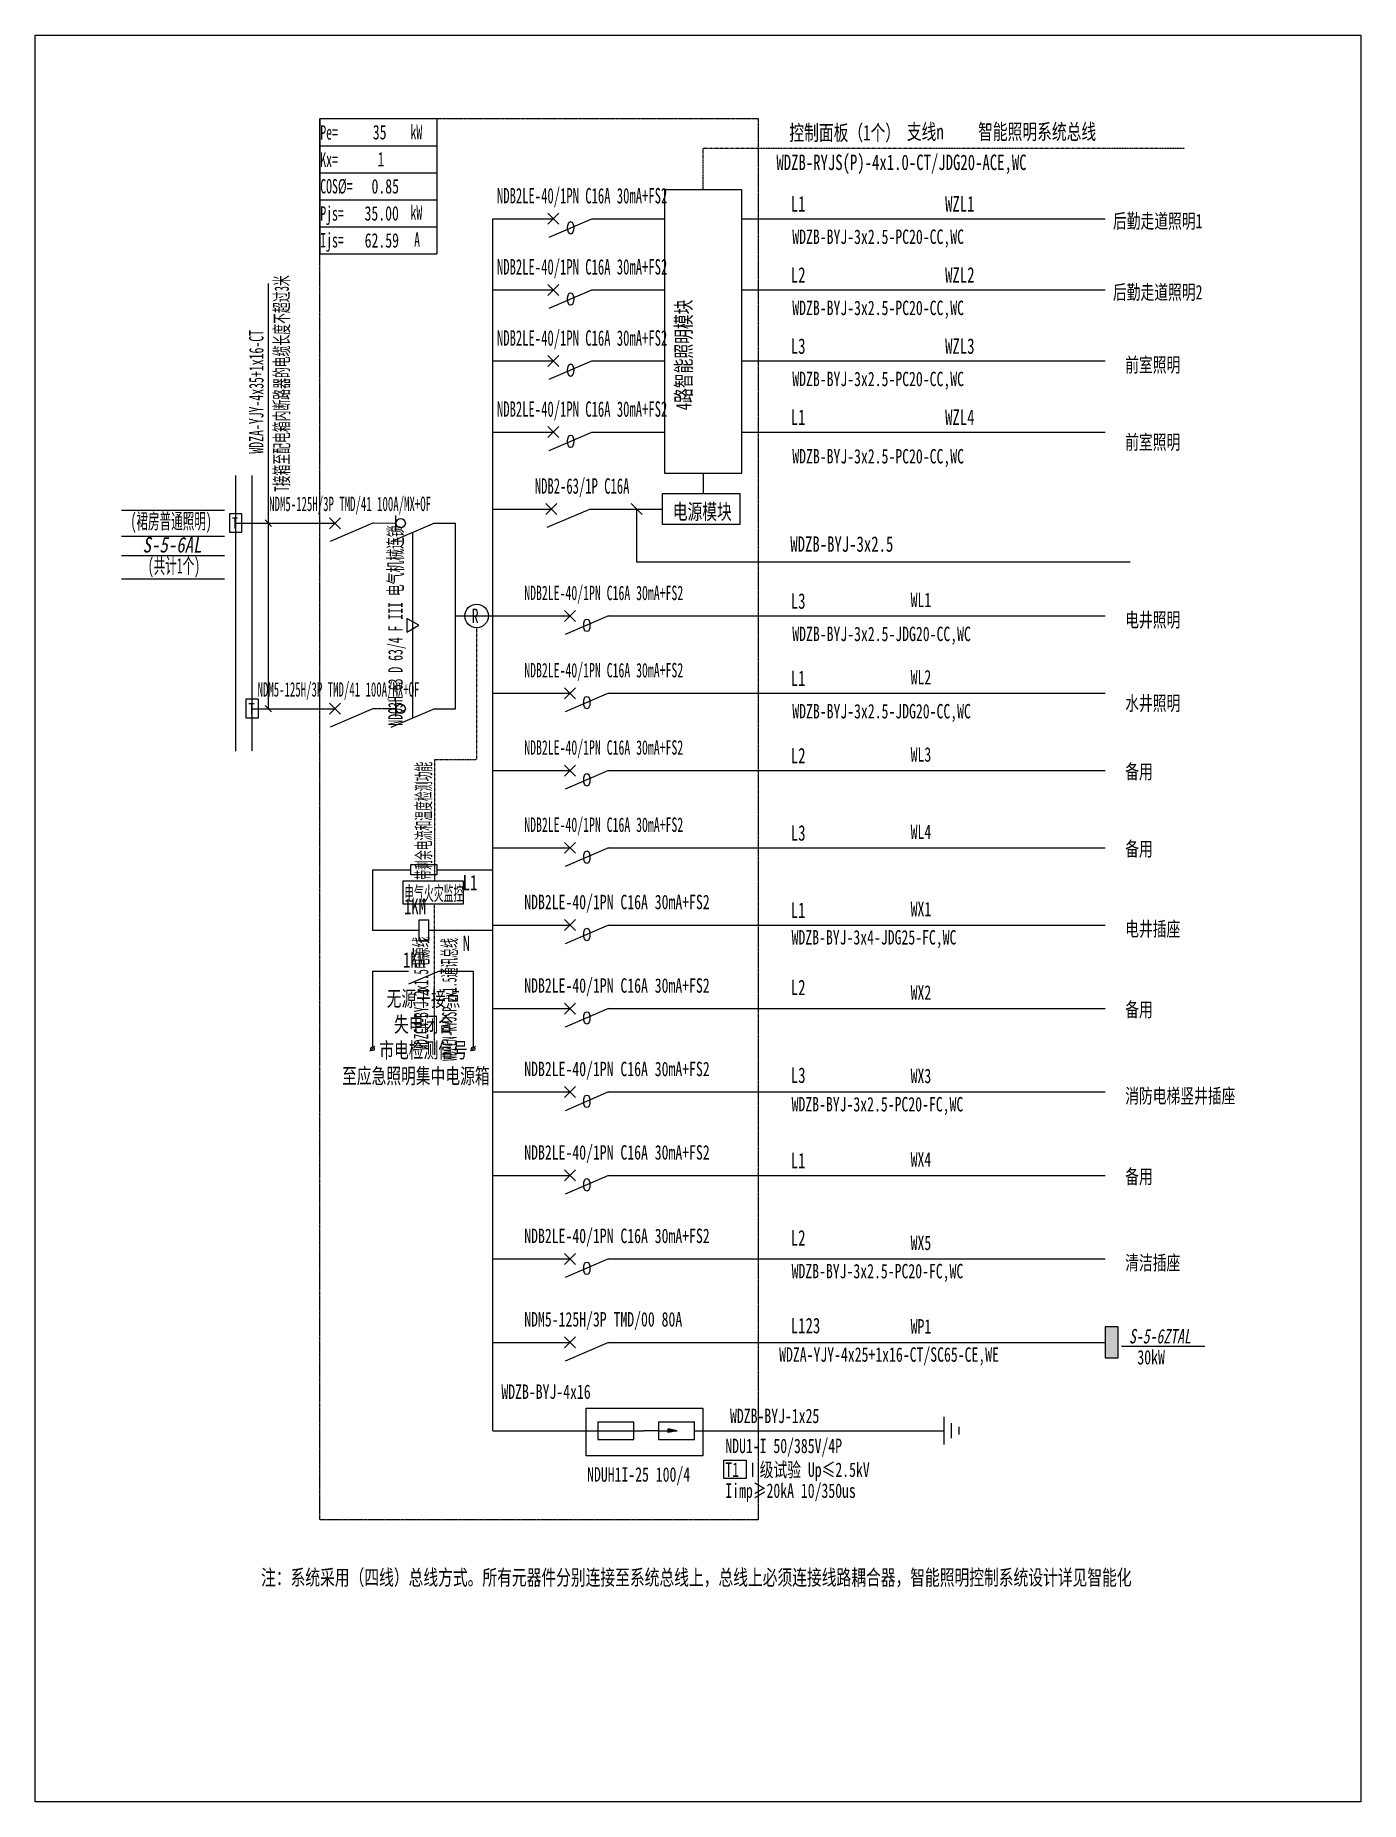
# Model space of a CAD drawing. Extents: x 235699 to 237768, y 287808 to 290564.
import ezdxf
from ezdxf.enums import TextEntityAlignment as Align

# ---------------------------------------------------------------- set-up
doc = ezdxf.new("R2010")
doc.units = 0
doc.header["$MEASUREMENT"] = 0
for name, pattern in [('DASH', [0.35, 0.25, -0.1]), ('DASHDOT', [1, 0.5, -0.25, 0, -0.25]), ('DASHDOT2', [0.5, 0.25, -0.125, 0, -0.125]), ('DASHDOTX2', [2, 1, -0.5, 0, -0.5]), ('DASHED', [0.75, 0.5, -0.25]), ('DASHED2', [0.375, 0.25, -0.125])]:
    doc.linetypes.add(name, pattern=pattern)
for name, color, linetype in [('D_E_Eqpm(强电设备)', 100, 'Continuous'), ('D_E_Eqpm（强电设备）', 100, 'Continuous'), ('D_E_Text(强电文字)', 51, 'Continuous'), ('D_E_Text（强电文字）', 51, 'Continuous'), ('D_E_Tray（强电普通桥架）', 51, 'Continuous'), ('D_E_Wire(强电线缆)', 10, 'Continuous'), ('D_E_WireEm（强电应急照明线缆）', 10, 'DASHED'), ('D_E_Wire（强电线缆）', 10, 'Continuous'), ('D_El_Eqpm（弱电设备）', 100, 'Continuous'), ('D_El_Text（弱电文字）', 51, 'Continuous'), ('DQ-漏电火灾', 80, 'Continuous'), ('DQ_Eqpm', 100, 'Continuous'), ('E_E_Eqpm（强电设备）', 100, 'Continuous'), ('E_E_Wire（强电线缆）', 10, 'Continuous'), ('FL04GGFW_E72-配电箱系统图-塔楼部分$0$D_E_Text（强电文字）', 51, 'Continuous'), ('FL09U293_E72-地下室配电箱系统图$0$D_E_Eqpm（强电设备）', 100, 'Continuous'), ('系统图', 220, 'Continuous')]:
    doc.layers.add(name, color=color, linetype=linetype)
doc.styles.add('FL04GGFW_E72-配电箱系统图-塔楼部分$0$电气', font='', dxfattribs={"width": 0.7})
doc.styles.add('电气', font='', dxfattribs={"width": 0.7})
doc.styles.add('电气箱', font='simhei.ttf', dxfattribs={"width": 0.8, "oblique": 10})
doc.styles.get('FL04GGFW_E72-配电箱系统图-塔楼部分$0$电气').set_extended_font_data('SimSun')
doc.styles.get('电气').set_extended_font_data('SimSun')

msp = doc.modelspace()

# ---------------------------------------------------------------- hatches: boundary and pattern name
at = {"layer": 'D_E_Eqpm（强电设备）'}
msp.add_hatch(color=51, dxfattribs=at).paths.add_polyline_path([(237368.8, 288549.2), (237388.9, 288549.2), (237388.9, 288501), (237368.8, 288501)])

# ---------------------------------------------------------------- linework, layer by layer
at = {"linetype": 'DASHED'}
for p, q in [((236143, 290434.5, 0), (236827.2, 290434.5, 0)), ((236143, 288248.3, 0), (236143, 290434.5, 0)), ((236827.2, 290434.5, 0), (236827.2, 288248.3, 0)), ((236827.2, 288248.3, 0), (236143, 288248.3, 0))]:
    msp.add_line(p, q, dxfattribs=at)
for p, q in [((235833.6, 289823.7, 0), (235994.4, 289823.7, 0)), ((235833.6, 289783.2, 0), (235994.4, 289783.2, 0)), ((235833.6, 289753, 0), (235994.4, 289753, 0)), ((235833.6, 289716.7, 0), (235994.4, 289716.7, 0))]:
    msp.add_line(p, q)
at = {"linetype": 'DASHED2'}
for p, q in [((236558.9, 288422.7, 0), (236740.6, 288422.7, 0)), ((236558.9, 288347.9, 0), (236558.9, 288422.7, 0)), ((236740.6, 288422.7, 0), (236740.6, 288347.9, 0)), ((236740.6, 288347.9, 0), (236558.9, 288347.9, 0))]:
    msp.add_line(p, q, dxfattribs=at)
at = {"layer": 'D_E_Eqpm(强电设备)'}
for p, q in [((236158.3, 289794.7, 0), (236175.3, 289811.8, 0)), ((236175.3, 289794.7, 0), (236158.3, 289811.8, 0)), ((236158.3, 289505.3, 0), (236175.3, 289522.4, 0)), ((236175.3, 289505.3, 0), (236158.3, 289522.4, 0)), ((236576.7, 288400.9, 0), (236633.2, 288400.9, 0)), ((236576.7, 288400.9, 0), (236576.7, 288373.6, 0)), ((236633, 288373.6, 0), (236633, 288400.9, 0)), ((236671.6, 288400.9, 0), (236728.1, 288400.9, 0)), ((236671.6, 288400.9, 0), (236671.6, 288373.6, 0)), ((236700.9, 288387.2, 0), (236686.7, 288390.2, 0)), ((236686.7, 288384.3, 0), (236686.7, 288390.2, 0)), ((236728, 288373.6, 0), (236728, 288400.9, 0)), ((236576.7, 288373.6, 0), (236633, 288373.6, 0)), ((236671.6, 288387.2, 0), (236648.8, 288387.2, 0)), ((236671.6, 288387.2, 0), (236700.9, 288387.2, 0)), ((236671.6, 288373.6, 0), (236728, 288373.6, 0)), ((236700.9, 288387.2, 0), (236686.7, 288384.3, 0))]:
    msp.add_line(p, q, dxfattribs=at)
msp.add_solid([(236686.7, 288384.3, 0), (236700.9, 288387.2, 0), (236686.7, 288390.2, 0)], dxfattribs=at)
at = {"layer": 'D_E_Eqpm（强电设备）'}
for p, q in [((236801.6, 290323.2, 0), (236681, 290323.2, 0)), ((236681, 290323.2, 0), (236681, 289881.5, 0)), ((236801.6, 289881.5, 0), (236801.6, 290323.2, 0)), ((236681, 289881.5, 0), (236801.6, 289881.5, 0)), ((236677.8, 289849.5, 0), (236798.4, 289849.5, 0)), ((236677.8, 289801.3, 0), (236677.8, 289849.5, 0)), ((236798.4, 289849.5, 0), (236798.4, 289801.3, 0)), ((236322.1, 289803.3, 0), (236254.1, 289774.1, 0)), ((236261.8, 289791.2, 0), (236261.8, 289815.3, 0)), ((236798.4, 289801.3, 0), (236677.8, 289801.3, 0)), ((236525, 289650, 0), (236542.1, 289667.1, 0)), ((236542.1, 289650, 0), (236525, 289667.1, 0)), ((236593.8, 289658.5, 0), (236525.8, 289629.4, 0)), ((236297.4, 289644, 0), (236278.8, 289654.7, 0)), ((236278.8, 289654.7, 0), (236278.8, 289633.2, 0)), ((236278.8, 289633.2, 0), (236297.4, 289644, 0)), ((236525, 289529.4, 0), (236542.1, 289546.5, 0)), ((236542.1, 289529.4, 0), (236525, 289546.5, 0)), ((236261.8, 289501.8, 0), (236261.8, 289525.9, 0)), ((236593.8, 289538, 0), (236525.8, 289508.8, 0)), ((236322.1, 289513.8, 0), (236254.1, 289484.7, 0)), ((236525, 289408.8, 0), (236542.1, 289425.9, 0)), ((236542.1, 289408.8, 0), (236525, 289425.9, 0)), ((236593.8, 289417.4, 0), (236525.8, 289388.2, 0)), ((236525, 289288.2, 0), (236542.1, 289305.3, 0)), ((236542.1, 289288.2, 0), (236525, 289305.3, 0)), ((236285.3, 289270.5, 0), (236325.5, 289270.5, 0)), ((236285.3, 289254.4, 0), (236285.3, 289270.5, 0)), ((236325.5, 289270.5, 0), (236325.5, 289254.4, 0)), ((236593.8, 289296.8, 0), (236525.8, 289267.6, 0)), ((236325.5, 289254.4, 0), (236285.3, 289254.4, 0)), ((236313.4, 289183.9, 0), (236297.4, 289183.9, 0)), ((236297.4, 289183.9, 0), (236297.4, 289151.7, 0)), ((236313.4, 289151.7, 0), (236313.4, 289183.9, 0)), ((236525, 289167.7, 0), (236542.1, 289184.7, 0)), ((236542.1, 289167.7, 0), (236525, 289184.7, 0)), ((236593.8, 289176.2, 0), (236525.8, 289147, 0)), ((236297.4, 289151.7, 0), (236313.4, 289151.7, 0)), ((236329.2, 289104.5, 0), (236281.6, 289084.1, 0)), ((236525, 289037.4, 0), (236542.1, 289054.5, 0)), ((236542.1, 289037.4, 0), (236525, 289054.5, 0)), ((236593.8, 289046, 0), (236525.8, 289016.8, 0)), ((236221.3, 288979.4, 0), (236229, 288987.1, 0)), ((236378.4, 288979.4, 0), (236386.1, 288987.1, 0)), ((236525, 288907.2, 0), (236542.1, 288924.3, 0)), ((236542.1, 288907.2, 0), (236525, 288924.3, 0)), ((236593.8, 288915.8, 0), (236525.8, 288886.6, 0)), ((236525, 288777, 0), (236542.1, 288794.1, 0)), ((236542.1, 288777, 0), (236525, 288794.1, 0)), ((236593.8, 288785.5, 0), (236525.8, 288756.4, 0)), ((236525, 288646.8, 0), (236542.1, 288663.8, 0)), ((236542.1, 288646.8, 0), (236525, 288663.8, 0)), ((236593.8, 288655.3, 0), (236525.8, 288626.1, 0)), ((236525, 288516.6, 0), (236542.1, 288533.6, 0)), ((236542.1, 288516.6, 0), (236525, 288533.6, 0)), ((236593.8, 288525.1, 0), (236525.8, 288495.9, 0))]:
    msp.add_line(p, q, dxfattribs=at)
at = {"layer": 'D_E_Eqpm（强电设备）', "linetype": 'DASH'}
msp.add_line((236288.1, 289499.3, 0), (236288.1, 289788.7, 0), dxfattribs=at)
at = {"layer": 'D_E_Eqpm（强电设备）', "elevation": 0}
msp.add_lwpolyline([(237388.9, 288501), (237388.9, 288549.2), (237368.8, 288549.2), (237368.8, 288501)], close=True, dxfattribs=at)
at = {"layer": 'D_E_Eqpm（强电设备）'}
for centre, radius in [((236269.2, 289803.3, 0), 7.33), ((236269.2, 289513.8, 0), 7.33), ((236225.2, 288983.2, 0), 2.89), ((236382.3, 288983.2, 0), 2.89)]:
    msp.add_circle(centre, radius, dxfattribs=at)
for centre in [(236534.4, 290264.1, 0), (236534.4, 290153.1, 0), (236534.4, 290042.1, 0), (236534.4, 289931.1, 0), (236559.8, 289644, 0), (236559.8, 289523.4, 0), (236559.8, 289402.8, 0), (236559.8, 289282.2, 0), (236559.8, 289161.6, 0), (236559.8, 289031.4, 0), (236559.8, 288901.2, 0), (236559.8, 288770.9, 0), (236559.8, 288640.7, 0)]:
    msp.add_ellipse(centre, major_axis=(0, 9.71), ratio=0.500475, dxfattribs=at)
at = {"layer": 'D_E_Text(强电文字)', "color": 51}
for p, q in [((236062.7, 289513.8, 0), (236062.7, 290177.2, 0)), ((236057.7, 289808.3, 0), (236067.8, 289798.2, 0)), ((236057.7, 289518.9, 0), (236067.8, 289508.8, 0))]:
    msp.add_line(p, q, dxfattribs=at)
at = {"layer": 'D_E_Text（强电文字）'}
for p, q in [((236143, 290434.5, 0), (236325.9, 290434.5, 0)), ((236143, 290434.5, 0), (236143, 290223.5, 0)), ((236325.9, 290434.5, 0), (236325.9, 290223.5, 0)), ((236143, 290392.3, 0), (236325.9, 290392.3, 0)), ((236143, 290350.1, 0), (236325.9, 290350.1, 0)), ((236143, 290307.9, 0), (236325.9, 290307.9, 0)), ((236143, 290265.7, 0), (236325.9, 290265.7, 0)), ((236143, 290223.5, 0), (236325.9, 290223.5, 0)), ((237524.3, 288518.9, 0), (237394.3, 288518.9, 0)), ((236773.4, 288341.6, 0), (236808.3, 288341.6, 0)), ((236773.4, 288312.8, 0), (236773.4, 288341.6, 0)), ((236808.3, 288341.6, 0), (236808.3, 288312.8, 0)), ((236808.3, 288312.8, 0), (236773.4, 288312.8, 0))]:
    msp.add_line(p, q, dxfattribs=at)
at = {"layer": 'D_E_Wire(强电线缆)'}
for p, q in [((236412.9, 288387.2, 0), (236412.9, 290278.3, 0)), ((236011.7, 289447.5, 0), (236011.7, 289877.7, 0)), ((236011.7, 289803.3, 0), (236166.8, 289803.3, 0))]:
    msp.add_line(p, q, dxfattribs=at)
at = {"layer": 'D_E_Wire(强电线缆)', "color": 10}
for p, q in [((236412.9, 290278.3, 0), (236507.4, 290278.3, 0)), ((236567.7, 290278.3, 0), (236681, 290278.3, 0)), ((236801.6, 290278.3, 0), (237368.8, 290278.3, 0)), ((236412.9, 290167.3, 0), (236507.4, 290167.3, 0)), ((236567.7, 290167.3, 0), (236681, 290167.3, 0)), ((236801.6, 290167.3, 0), (237368.8, 290167.3, 0)), ((236412.9, 290056.4, 0), (236507.4, 290056.4, 0)), ((236567.7, 290056.4, 0), (236681, 290056.4, 0)), ((236801.6, 290056.4, 0), (237368.8, 290056.4, 0)), ((236412.9, 289945.4, 0), (236507.4, 289945.4, 0)), ((236567.7, 289945.4, 0), (236681, 289945.4, 0)), ((236801.6, 289945.4, 0), (237368.8, 289945.4, 0)), ((236412.9, 289825.4, 0), (236504.2, 289825.4, 0)), ((236564.5, 289825.4, 0), (236677.8, 289825.4, 0)), ((236593.8, 289296.8, 0), (236790.8, 289296.8, 0)), ((236790.8, 289296.8, 0), (237368.8, 289296.8, 0))]:
    msp.add_line(p, q, dxfattribs=at)
at = {"layer": 'D_E_Wire(强电线缆)', "linetype": 'DASH'}
for p, q in [((236037.4, 289447.5, 0), (236037.4, 289877.7, 0)), ((236037.4, 289513.8, 0), (236166.8, 289513.8, 0))]:
    msp.add_line(p, q, dxfattribs=at)
at = {"layer": 'D_E_WireEm（强电应急照明线缆）'}
msp.add_line((236261.8, 289513.8, 0), (236225.9, 289513.8, 0), dxfattribs=at)
at = {"layer": 'D_E_Wire（强电线缆）', "linetype": 'DASHDOT2'}
for p, q in [((236741.3, 290388.3, 0), (237492.7, 290388.3, 0)), ((236741.3, 290323.2, 0), (236741.3, 290388.3, 0))]:
    msp.add_line(p, q, dxfattribs=at)
at = {"layer": 'D_E_Wire（强电线缆）'}
for p, q in [((236226.9, 289803.7, 0), (236261.8, 289803.3, 0)), ((236322.1, 289803.3, 0), (236354.7, 289803.3, 0)), ((236354.7, 289513.8, 0), (236354.7, 289803.3, 0)), ((236354.7, 289658.5, 0), (236412.9, 289658.5, 0)), ((236412.9, 289658.5, 0), (236533.5, 289658.5, 0)), ((236593.8, 289658.5, 0), (237368.8, 289658.5, 0)), ((236412.9, 289538, 0), (236533.5, 289538, 0)), ((236593.8, 289538, 0), (237368.8, 289538, 0)), ((236322.1, 289513.8, 0), (236354.7, 289513.8, 0)), ((236412.9, 289417.4, 0), (236533.5, 289417.4, 0)), ((236593.8, 289417.4, 0), (237368.8, 289417.4, 0)), ((236412.9, 289296.8, 0), (236533.5, 289296.8, 0)), ((236412.9, 289176.2, 0), (236533.5, 289176.2, 0)), ((236593.8, 289176.2, 0), (237368.8, 289176.2, 0)), ((236412.9, 289046, 0), (236533.5, 289046, 0)), ((236593.8, 289046, 0), (237368.8, 289046, 0)), ((236412.9, 288915.8, 0), (236533.5, 288915.8, 0)), ((236593.8, 288915.8, 0), (237368.8, 288915.8, 0)), ((236412.9, 288785.5, 0), (236533.5, 288785.5, 0)), ((236593.8, 288785.5, 0), (237368.8, 288785.5, 0)), ((236412.9, 288655.3, 0), (236533.5, 288655.3, 0)), ((236593.8, 288655.3, 0), (237368.8, 288655.3, 0)), ((236412.9, 288525.1, 0), (236533.5, 288525.1, 0)), ((236593.8, 288525.1, 0), (237368.8, 288525.1, 0)), ((237117.2, 288365.8, 0), (237117.2, 288408.8, 0)), ((237128.9, 288375.6, 0), (237128.9, 288399, 0)), ((237140.6, 288381.4, 0), (237140.6, 288393.1, 0)), ((236412.9, 288387.2, 0), (236648.8, 288387.2, 0)), ((236728, 288387.2, 0), (237117.2, 288387.2, 0))]:
    msp.add_line(p, q, dxfattribs=at)
at = {"layer": 'D_E_Wire（强电线缆）', "ltscale": 3.5}
for p, q in [((236225.2, 289262.4, 0), (236285.3, 289262.4, 0)), ((236225.2, 289262.4, 0), (236225.2, 289167.8, 0)), ((236325.5, 289262.4, 0), (236412.9, 289262.4, 0)), ((236297.4, 289167.8, 0), (236225.2, 289167.8, 0)), ((236412.9, 289167.8, 0), (236313.4, 289167.8, 0)), ((236225.2, 289104.5, 0), (236281.6, 289104.5, 0)), ((236225.2, 289104.5, 0), (236225.2, 288986.1, 0)), ((236329.2, 289104.5, 0), (236382.3, 289104.5, 0)), ((236382.3, 289104.5, 0), (236382.3, 288986.1, 0))]:
    msp.add_line(p, q, dxfattribs=at)
at = {"layer": 'D_El_Eqpm（弱电设备）', "color": 3}
for p, q in [((236273.1, 289245.5, 0), (236366.9, 289245.5, 0)), ((236273.1, 289208.7, 0), (236273.1, 289245.5, 0)), ((236366.9, 289245.5, 0), (236366.9, 289208.7, 0)), ((236366.9, 289208.7, 0), (236273.1, 289208.7, 0)), ((236366.9, 289208.7, 0), (236273.1, 289208.7, 0))]:
    msp.add_line(p, q, dxfattribs=at)
at = {"layer": 'DQ-漏电火灾', "linetype": 'DASHDOT', "ltscale": 0.5}
for p, q in [((236387.8, 289640.1, 0), (236387.8, 289434.7, 0)), ((236322, 289434.7, 0), (236322, 289245.5, 0)), ((236322, 289434.7, 0), (236387.8, 289434.7, 0)), ((236322, 288973.8, 0), (236322, 289208.7, 0))]:
    msp.add_line(p, q, dxfattribs=at)
at = {"layer": 'DQ-漏电火灾', "color": 3}
msp.add_circle((236387.8, 289658.5, 0), 18.4, dxfattribs=at)
at = {"layer": 'DQ_Eqpm'}
for p, q in [((236021.4, 289818, 0), (236002.1, 289818, 0)), ((236002.1, 289818, 0), (236002.1, 289789.1, 0)), ((236021.4, 289789.1, 0), (236021.4, 289818, 0)), ((236002.1, 289789.1, 0), (236021.4, 289789.1, 0)), ((236047.1, 289528.6, 0), (236027.8, 289528.6, 0)), ((236027.8, 289528.6, 0), (236027.8, 289499.7, 0)), ((236047.1, 289499.7, 0), (236047.1, 289528.6, 0)), ((236027.8, 289499.7, 0), (236047.1, 289499.7, 0))]:
    msp.add_line(p, q, dxfattribs=at)
at = {"layer": 'E_E_Eqpm（强电设备）', "color": 100}
for p, q in [((236498.9, 290269.8, 0), (236515.9, 290286.8, 0)), ((236515.9, 290269.8, 0), (236498.9, 290286.8, 0)), ((236501.2, 290249.8, 0), (236567.7, 290278.3, 0)), ((236498.9, 290158.8, 0), (236515.9, 290175.9, 0)), ((236515.9, 290158.8, 0), (236498.9, 290175.9, 0)), ((236501.2, 290138.8, 0), (236567.7, 290167.3, 0)), ((236498.9, 290047.8, 0), (236515.9, 290064.9, 0)), ((236515.9, 290047.8, 0), (236498.9, 290064.9, 0)), ((236501.2, 290027.9, 0), (236567.7, 290056.4, 0)), ((236498.9, 289936.9, 0), (236515.9, 289953.9, 0)), ((236515.9, 289936.9, 0), (236498.9, 289953.9, 0)), ((236501.2, 289916.9, 0), (236567.7, 289945.4, 0)), ((236495.7, 289816.9, 0), (236512.8, 289833.9, 0)), ((236512.8, 289816.9, 0), (236495.7, 289833.9, 0)), ((236498, 289796.9, 0), (236564.5, 289825.4, 0))]:
    msp.add_line(p, q, dxfattribs=at)
at = {"layer": 'E_E_Wire（强电线缆）'}
msp.add_line((236741.3, 289881.5, 0), (236741.3, 289849.5, 0), dxfattribs=at)
at = {"layer": 'FL04GGFW_E72-配电箱系统图-塔楼部分$0$D_E_Text（强电文字）'}
for p, q in [((236646, 289816.9, 0), (236628.9, 289833.9, 0)), ((236637.4, 289825.4, 0), (236637.4, 289742.8, 0)), ((236637.4, 289742.8, 0), (237407.9, 289742.8, 0))]:
    msp.add_line(p, q, dxfattribs=at)
at = {"layer": 'FL09U293_E72-地下室配电箱系统图$0$D_E_Eqpm（强电设备）'}
for p, q in [((236226.9, 289803.7, 0), (236159, 289774.6, 0)), ((236226.9, 289514.3, 0), (236159, 289485.2, 0))]:
    msp.add_line(p, q, dxfattribs=at)
at = {"layer": '系统图', "ltscale": 9973.992009}
msp.add_lwpolyline([(235699, 290564.5), (237767.5, 290564.5), (237767.5, 287808.5), (235699, 287808.5)], close=True, dxfattribs=at)

# ---------------------------------------------------------------- texts
at = {"layer": 'D_E_Text(强电文字)', "style": 'FL04GGFW_E72-配电箱系统图-塔楼部分$0$电气', "width": 0.6}
for s, p in [('NDB2LE-40/1PN C16A 30mA+FS2', (236552.4, 290302.2, 0)), ('NDB2LE-40/1PN C16A 30mA+FS2', (236552.4, 290191.2, 0)), ('NDB2LE-40/1PN C16A 30mA+FS2', (236552.4, 290080.2, 0)), ('NDB2LE-40/1PN C16A 30mA+FS2', (236552.4, 289969.3, 0)), ('NDB2-63/1P C16A', (236552.4, 289849.3, 0))]:
    msp.add_text(s, height=24.118, dxfattribs=at).set_placement(p, align=Align.CENTER)
at = {"layer": 'D_E_Text(强电文字)', "color": 51, "style": 'FL04GGFW_E72-配电箱系统图-塔楼部分$0$电气', "width": 0.7}
for s, p in [('L1', (236878.1, 290289.6, 0)), ('L2', (236878.1, 290178.6, 0)), ('L3', (236878.1, 290067.6, 0)), ('L1', (236878.1, 289956.7, 0)), ('L3', (236878.1, 289669.8, 0)), ('L1', (236878.1, 289549.2, 0)), ('L2', (236878.1, 289428.6, 0)), ('L3', (236878.1, 289308, 0)), ('L1', (236878.1, 289187.5, 0)), ('L2', (236878.1, 289066.9, 0)), ('L3', (236878.1, 288929.9, 0)), ('L1', (236878.1, 288796.8, 0)), ('L2', (236878.1, 288676.2, 0)), ('L123', (236878.1, 288539.3, 0))]:
    msp.add_text(s, height=24.12, dxfattribs=at).set_placement(p)
at = {"layer": 'D_E_Text(强电文字)', "width": 0.7}
for s, height, style, p in [('WZL1', 24.12, 'FL04GGFW_E72-配电箱系统图-塔楼部分$0$电气', (237118.9, 290289.6, 0)), ('WDZB-BYJ-3x2.5-PC20-CC,WC', 22.51, 'FL04GGFW_E72-配电箱系统图-塔楼部分$0$电气', (236880.4, 290239, 0)), ('WZL2', 24.12, 'FL04GGFW_E72-配电箱系统图-塔楼部分$0$电气', (237118.9, 290178.6, 0)), ('WDZB-BYJ-3x2.5-PC20-CC,WC', 22.51, 'FL04GGFW_E72-配电箱系统图-塔楼部分$0$电气', (236880.4, 290128, 0)), ('WZL3', 24.12, 'FL04GGFW_E72-配电箱系统图-塔楼部分$0$电气', (237118.9, 290067.6, 0)), ('WDZB-BYJ-3x2.5-PC20-CC,WC', 22.51, 'FL04GGFW_E72-配电箱系统图-塔楼部分$0$电气', (236880.4, 290017.1, 0)), ('WZL4', 24.12, 'FL04GGFW_E72-配电箱系统图-塔楼部分$0$电气', (237118.9, 289956.7, 0)), ('WDZB-BYJ-3x2.5-PC20-CC,WC', 22.51, 'FL04GGFW_E72-配电箱系统图-塔楼部分$0$电气', (236880.4, 289896.5, 0)), ('WDZB-BYJ-3x2.5', 24.118, 'FL04GGFW_E72-配电箱系统图-塔楼部分$0$电气', (236877.3, 289758.7, 0)), ('WDZB-BYJ-3x2.5-JDG20-CC,WC', 22.51, 'FL04GGFW_E72-配电箱系统图-塔楼部分$0$电气', (236880.4, 289619.3, 0)), ('WDZB-BYJ-3x2.5-JDG20-CC,WC', 22.51, 'FL04GGFW_E72-配电箱系统图-塔楼部分$0$电气', (236880.4, 289498.7, 0)), ('WDZB-BYJ-4x16', 22.51, '电气', (236426.4, 288436.9, 0)), ('WDZB-BYJ-1x25', 22.51, '电气', (236783.2, 288399.2, 0)), ('T1 Ⅰ级试验 Up≤2.5kV ', 22.51, '电气', (236775.9, 288315.2, 0)), ('Iimp≥20kA 10/350us', 22.51, '电气', (236775.9, 288282.5, 0)), ('注：系统采用（四线）总线方式。所有元器件分别连接至系统总线上，总线上必须连接线路耦合器，智能照明控制系统设计详见智能化', 24.118, 'FL04GGFW_E72-配电箱系统图-塔楼部分$0$电气', (236051.3, 288146.3, 0))]:
    msp.add_text(s, height=height, dxfattribs=dict(at, style=style)).set_placement(p)
at = {"layer": 'D_E_Text(强电文字)', "color": 51, "style": '电气'}
for s, width, p in [('T接箱至配电箱内断路器的电缆长度不超过3米', 0.55, (236094.7, 289852.5, 0)), ('WDZA-YJY-4x35+1x16-CT', 0.6, (236055.1, 289911.8, 0))]:
    msp.add_text(s, height=22.51, rotation=90, dxfattribs=dict(at, width=width)).set_placement(p)
at = {"layer": 'D_E_Text(强电文字)', "color": 51, "true_color": 0xffff7f, "style": '电气', "width": 0.7}
msp.add_text('NDU1-I 50/385V/4P', height=22.51, dxfattribs=at).set_placement((236775.9, 288352.4, 0))
at = {"layer": 'D_E_Text（强电文字）', "linetype": 'Continuous', "style": '电气', "width": 0.6}
for s, height, p in [('Pe=', 22.51, (236143.7, 290401.7, 0)), ('kW', 22.51, (236284.5, 290402.4, 0)), ('Kx=', 22.51, (236143.7, 290359.3, 0)), ('COS%%C=', 22.51, (236143.7, 290317.8, 0)), ('Pjs=', 22.51, (236143.7, 290275.3, 0)), ('kW', 22.51, (236284.5, 290276.7, 0)), ('Ijs=', 22.51, (236143.7, 290233.6, 0)), ('A', 22.5, (236290.2, 290234.5, 0))]:
    msp.add_text(s, height=height, dxfattribs=at).set_placement(p)
at = {"layer": 'D_E_Text（强电文字）', "style": '电气'}
for s, height, width, p in [('35', 22.51, 0.7, (236225.7, 290402.1, 0)), ('1', 22.5, 0.7, (236233.1, 290359.9, 0)), (' 0.85', 22.51, 0.7, (236213, 290317.7, 0)), ('后勤走道照明1', 22.51, 0.7, (237380.9, 290263.5, 0)), ('后勤走道照明2', 22.51, 0.7, (237380.9, 290152.5, 0)), ('前室照明', 22.51, 0.7, (237400, 290039.1, 0)), ('前室照明', 22.51, 0.7, (237400, 289918.5, 0)), ('电源模块', 24.12, 0.7, (236693.9, 289809.3, 0)), ('NDB2LE-40/1PN C16A 30mA+FS2', 22.51, 0.6, (236462.1, 289683.3, 0)), ('WL1', 22.51, 0.7, (237065.1, 289672.4, 0)), ('电井照明', 22.51, 0.7, (237400, 289641.3, 0)), ('NDB2LE-40/1PN C16A 30mA+FS2', 22.51, 0.6, (236462.1, 289562.7, 0)), ('WL2', 22.51, 0.7, (237065.1, 289551.8, 0)), ('水井照明', 22.51, 0.7, (237400, 289511.1, 0)), ('NDB2LE-40/1PN C16A 30mA+FS2', 22.51, 0.6, (236462.1, 289442.1, 0)), ('WL3', 22.51, 0.7, (237065.1, 289431.2, 0)), ('备用', 22.51, 0.7, (237400, 289404.5, 0)), ('NDB2LE-40/1PN C16A 30mA+FS2', 22.51, 0.6, (236462.1, 289321.6, 0)), ('WL4', 22.51, 0.7, (237065.1, 289310.6, 0)), ('备用', 22.51, 0.7, (237400, 289283.9, 0)), ('NDB2LE-40/1PN C16A 30mA+FS2', 22.51, 0.7, (236462.1, 289201, 0)), ('WX1', 22.51, 0.7, (237065.1, 289190, 0)), ('WDZB-BYJ-3x4-JDG25-FC,WC', 22.51, 0.7, (236879.3, 289145.9, 0)), ('电井插座', 22.51, 0.7, (237400, 289158.9, 0)), ('NDB2LE-40/1PN C16A 30mA+FS2', 22.51, 0.7, (236462.1, 289070.7, 0)), ('WX2', 22.51, 0.7, (237065.1, 289059.8, 0)), ('备用', 22.51, 0.7, (237400, 289033.1, 0)), ('NDB2LE-40/1PN C16A 30mA+FS2', 22.51, 0.7, (236462.1, 288940.5, 0)), ('WX3', 22.51, 0.7, (237065.1, 288929.6, 0)), ('消防电梯竖井插座', 22.51, 0.7, (237400, 288898.5, 0)), ('WDZB-BYJ-3x2.5-PC20-FC,WC', 22.51, 0.7, (236879.3, 288885.5, 0)), ('NDB2LE-40/1PN C16A 30mA+FS2', 22.51, 0.7, (236462.1, 288810.3, 0)), ('WX4', 22.51, 0.7, (237065.1, 288799.4, 0)), ('备用', 22.51, 0.7, (237400, 288772.7, 0)), ('NDB2LE-40/1PN C16A 30mA+FS2', 22.51, 0.7, (236462.1, 288680.1, 0)), ('WX5', 22.51, 0.7, (237065.1, 288669.1, 0)), ('清洁插座', 22.51, 0.7, (237400, 288638.1, 0)), ('WDZB-BYJ-3x2.5-PC20-FC,WC', 22.51, 0.7, (236879.3, 288625.1, 0)), ('NDM5-125H/3P TMD/00 80A', 22.51, 0.7, (236462.1, 288549.9, 0)), ('WP1', 22.51, 0.7, (237065.1, 288538.9, 0)), ('WDZA-YJY-4x25+1x16-CT/SC65-CE,WE', 22.51, 0.7, (236859.9, 288494.9, 0)), ('30kW', 22.51, 0.7, (237419, 288490.7, 0))]:
    msp.add_text(s, height=height, dxfattribs=dict(at, width=width)).set_placement(p)
at = {"layer": 'D_E_Text（强电文字）', "color": 200, "style": '电气', "width": 0.7}
for s, p in [('35.00', (236212.8, 290275.5, 0)), ('62.59', (236213, 290233.3, 0))]:
    msp.add_text(s, height=22.51, dxfattribs=at).set_placement(p)
at = {"layer": 'D_E_Text（强电文字）', "style": '电气'}
for s, height, width, p in [('(裙房普通照明)', 24.12, 0.55, (235911, 289805.1, 0)), ('NDM5-125H/3P TMD/41 100A/MX+OF', 22.51, 0.55, (236190.3, 289831.6, 0)), ('(共计1个)', 24.12, 0.55, (235915.4, 289735.5, 0)), ('NDM5-125H/3P TMD/41 100A/MX+OF', 22.51, 0.55, (236172.2, 289542.1, 0)), ('电气火灾监控', 22.51, 0.5, (236320.9, 289226.3, 0))]:
    msp.add_text(s, height=height, dxfattribs=dict(at, width=width)).set_placement(p, align=Align.MIDDLE)
at = {"layer": 'D_E_Text（强电文字）', "style": '电气', "width": 0.6}
msp.add_text('NDQ3H-63 D 63/4 F III 电气机械连锁', height=22.51, rotation=90, dxfattribs=at).set_placement((236262.1, 289643.7, 0), align=Align.MIDDLE)
at = {"layer": 'D_E_Text（强电文字）', "style": '电气箱', "oblique": 10, "width": 0.8}
msp.add_text('S-5-6AL', height=24.12, dxfattribs=at).set_placement((235912.5, 289769.6, 0), align=Align.MIDDLE)
at = {"layer": 'D_E_Text（强电文字）', "color": 51, "style": '电气', "width": 0.7}
for s, height, p in [('L1', 24.12, (236366, 289230.3, 0)), ('1KM', 24.12, (236274.3, 289193.1, 0)), ('N', 24.1, (236366, 289135.7, 0)), ('1KM', 24.12, (236272.9, 289109.8, 0))]:
    msp.add_text(s, height=height, dxfattribs=at).set_placement(p)
for s, p in [('无源干接点', (236304.9, 289061.5, 0)), ('失电闭合', (236304.9, 289021.3, 0)), ('市电检测信号', (236304.9, 288981.1, 0)), ('至应急照明集中电源箱', (236292.9, 288940.9, 0))]:
    msp.add_text(s, height=24.12, dxfattribs=at).set_placement(p, align=Align.MIDDLE_CENTER)
at = {"layer": 'D_E_Text（强电文字）', "color": 51, "true_color": 0xffff7f, "style": '电气', "width": 0.7}
msp.add_text('NDUH1I-25 100/4', height=22.51, dxfattribs=at).set_placement((236560.2, 288307.8, 0))
at = {"layer": 'D_E_Tray（强电普通桥架）', "linetype": 'DASHDOTX2', "style": '电气箱', "oblique": 10, "width": 0.7}
msp.add_text('S-5-6ZTAL', height=22.51, dxfattribs=at).set_placement((237406, 288523.5, 0))
at = {"layer": 'D_El_Text（弱电文字）', "color": 1, "style": '电气', "width": 0.5}
msp.add_text('带剩余电流和温度检测功能', height=22.51, rotation=90, dxfattribs=at).set_placement((236316.3, 289246.9, 0))
at = {"layer": 'D_El_Text（弱电文字）', "style": '电气'}
for s, width, p in [('WDZCN-BYJ-2x1.5电源线', 0.55, (236312.3, 288981.2, 0)), ('WDZCN-RYJSP-2x1.5通讯总线', 0.5, (236356.5, 288964.4, 0))]:
    msp.add_text(s, height=22.51, rotation=90, dxfattribs=dict(at, width=width)).set_placement(p)
at = {"layer": 'DQ-漏电火灾', "color": 50, "style": '电气', "width": 0.7}
msp.add_text('R', height=22.5, dxfattribs=at).set_placement((236380.1, 289647.5, 0))
at = {"layer": 'DQ_Eqpm', "color": 51, "style": '电气', "width": 0.8}
for p in [(236005.8, 289794.5, 0), (236031.5, 289505.1, 0)]:
    msp.add_text('T', height=17.7, dxfattribs=at).set_placement(p)
at = {"layer": 'FL04GGFW_E72-配电箱系统图-塔楼部分$0$D_E_Text（强电文字）', "style": 'FL04GGFW_E72-配电箱系统图-塔楼部分$0$电气', "width": 0.7}
for s, height, p in [('控制面板（1个）', 24.12, (236875.9, 290400.5, 0)), ('支线n', 24.12, (237059.2, 290402.1, 0)), ('智能照明系统总线', 24.12, (237170.4, 290402.1, 0)), ('WDZB-RYJS(P)-4x1.0-CT/JDG20-ACE,WC', 24.118, (236855.6, 290354.3, 0))]:
    msp.add_text(s, height=height, dxfattribs=at).set_placement(p)
msp.add_text('4路智能照明模块', height=24.12, rotation=90, dxfattribs=at).set_placement((236722.8, 289979.5, 0))

doc.saveas('drawing.dxf')
